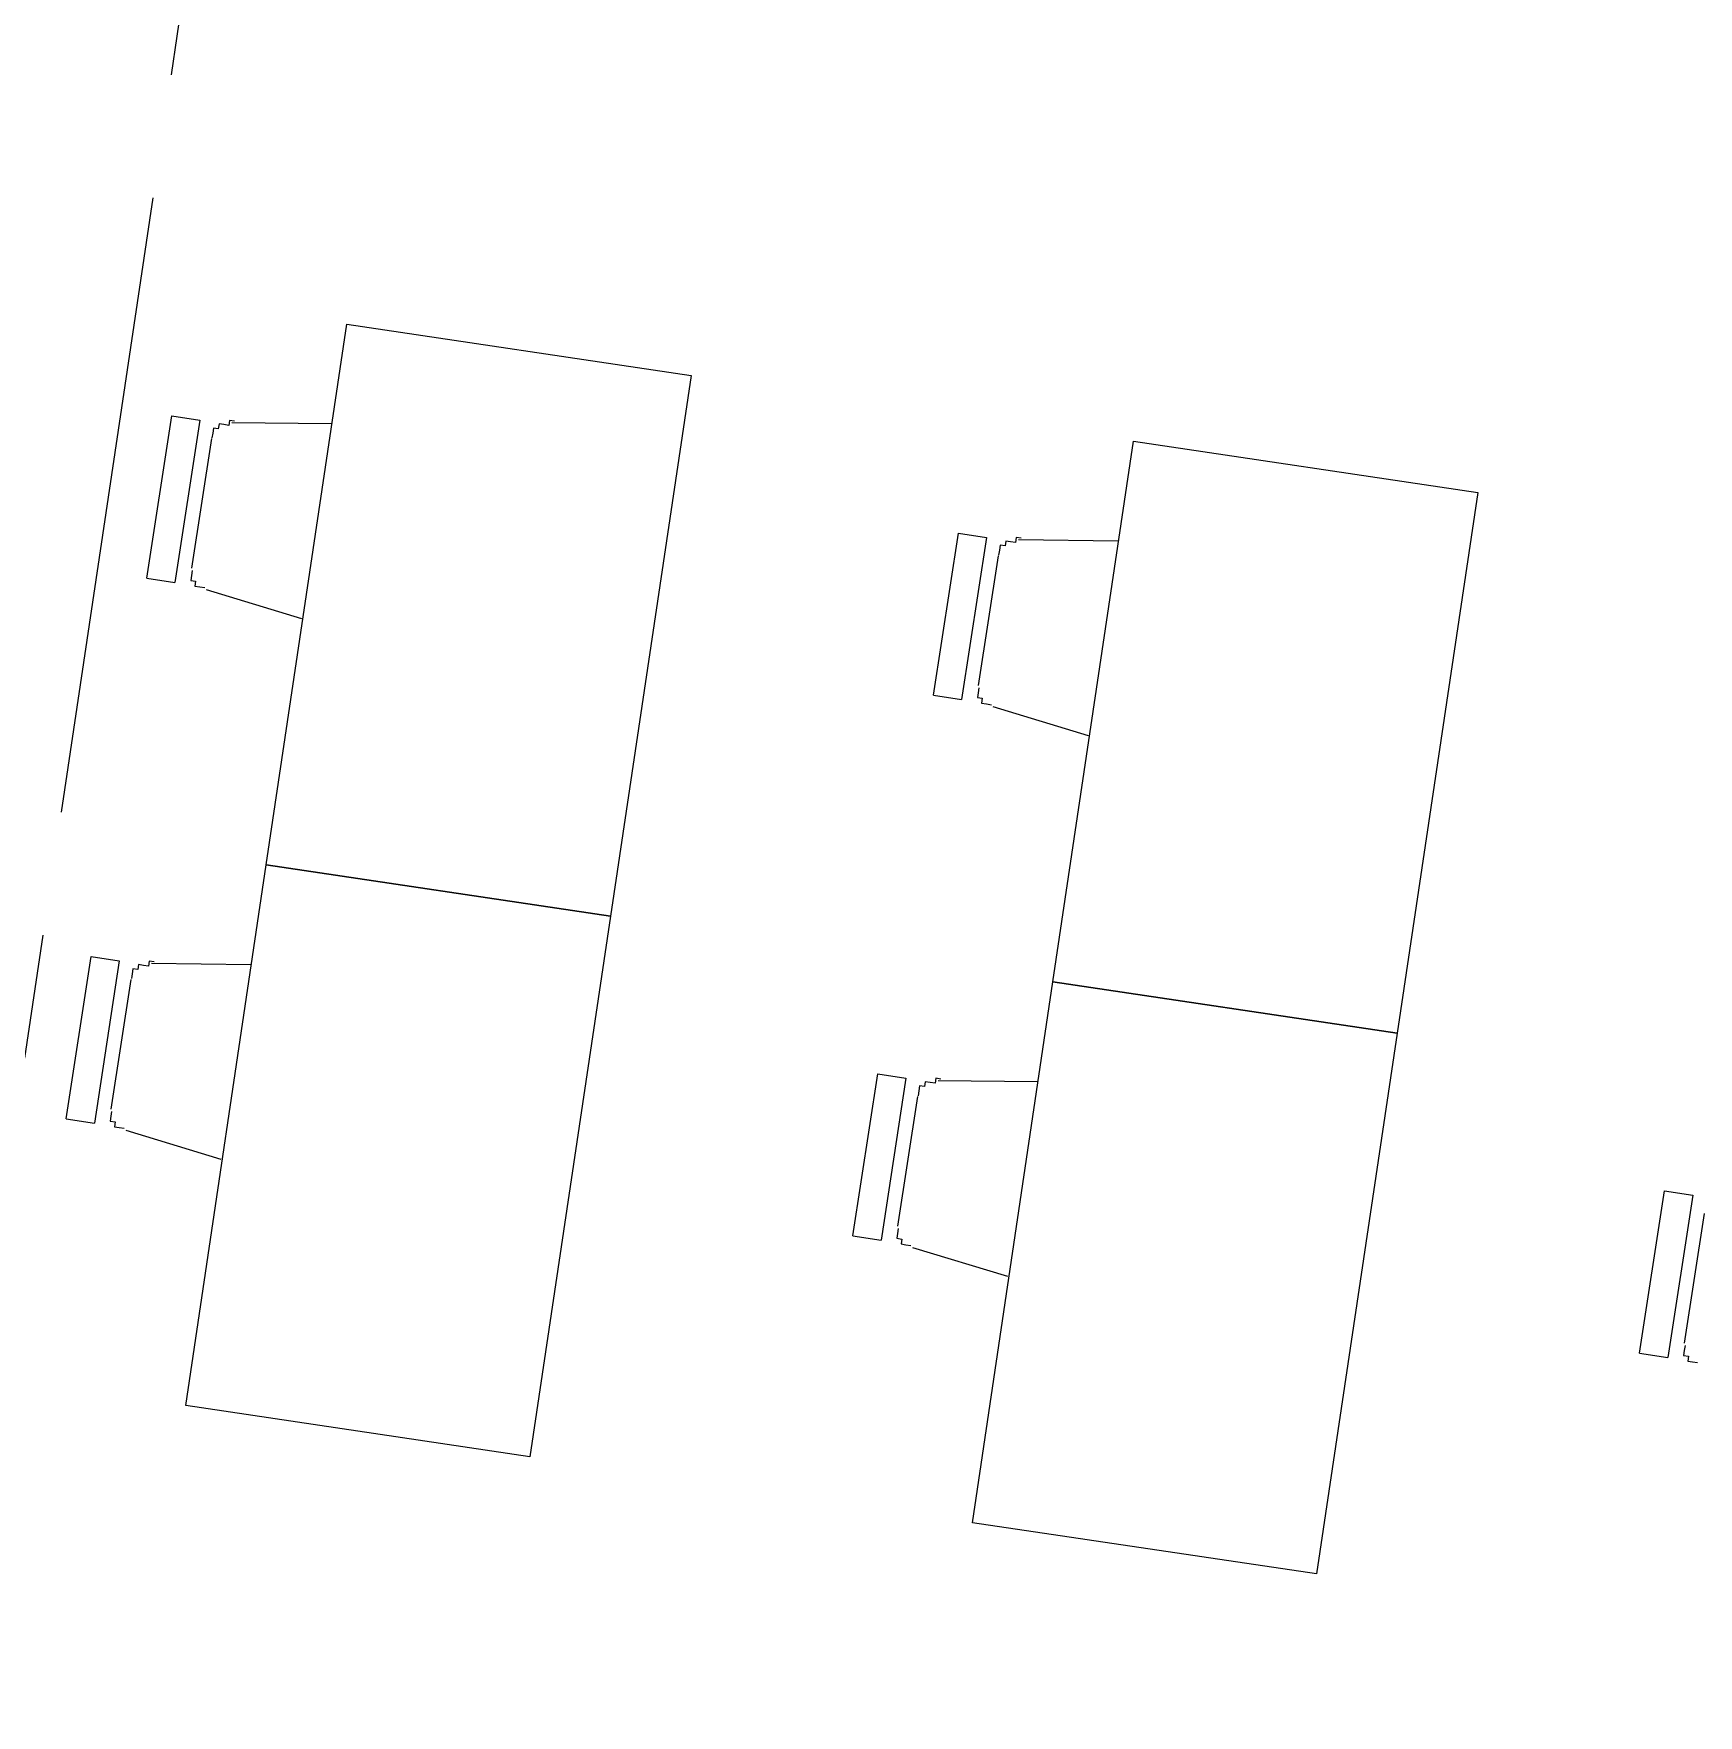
# Model space of a CAD drawing. Header units: millimetres. Extents: x 338 to 506, y 179 to 335.
# Drawn here: x 417.962 to 421.31, y 293.743 to 297.126 of the extents above; entities that cross this region are included whole.
import ezdxf

# ---------------------------------------------------------------- set-up
doc = ezdxf.new("R2010")
doc.units = ezdxf.units.MM
doc.linetypes.add('CENTER', pattern=[2, 1.25, -0.25, 0.25, -0.25])
doc.linetypes.add('DASHED2', pattern=[0.375, 0.25, -0.125])
doc.layers.add('EJES_DE_COLUMNA', color=255, linetype='DASHED2')
doc.layers.add('MUROS', color=32, linetype='Continuous')

# ---------------------------------------------------------------- blocks, each defined once
blk = doc.blocks.new('MESAS_TALLER_DE_MAQUETAS')
at = {"extrusion": (2.33163e-06, 0.000958086, 1)}
for p, q in [((3008.8617, 1965.0781, -0.0003), (3008.8614, 1965.0209, -0.0003)), ((3008.8617, 1965.0781, -0.0003), (3009.1919, 1965.0765, -0.0003)), ((3009.1919, 1965.0765, -0.0003), (3009.1916, 1965.0193, -0.0003)), ((3009.9617, 1965.0781, -0.0003), (3009.9614, 1965.0209, -0.0003)), ((3009.9617, 1965.0781, -0.0003), (3010.2919, 1965.0765, -0.0003)), ((3010.2919, 1965.0765, -0.0003), (3010.2916, 1965.0193, -0.0003)), ((3009.1916, 1965.0193, -0.0003), (3008.8614, 1965.0209, -0.0003)), ((3010.2916, 1965.0193, -0.0003), (3009.9614, 1965.0209, -0.0003)), ((3009.1584, 1964.9909, -0.0002), (3008.8944, 1964.9922, -0.0002)), ((3010.2584, 1964.9909, -0.0002), (3009.9944, 1964.9922, -0.0002)), ((3008.8566, 1964.9563, -0.0002), (3008.8274, 1964.7583, 0)), ((3009.2232, 1964.7563, 0), (3009.1959, 1964.9547, -0.0002)), ((3009.9566, 1964.9563, -0.0002), (3009.9274, 1964.7583, 0)), ((3010.3232, 1964.7563, 0), (3010.2959, 1964.9547, -0.0002)), ((3008.8617, 1963.4781, -0.0003), (3008.8614, 1963.4209, -0.0003)), ((3008.8617, 1963.4781, -0.0003), (3009.1919, 1963.4765, -0.0003)), ((3009.1919, 1963.4765, -0.0003), (3009.1916, 1963.4193, -0.0003)), ((3009.9617, 1963.4781, -0.0003), (3009.9614, 1963.4209, -0.0003)), ((3009.9617, 1963.4781, -0.0003), (3010.2919, 1963.4765, -0.0003)), ((3010.2919, 1963.4765, -0.0003), (3010.2916, 1963.4193, -0.0003)), ((3009.1916, 1963.4193, -0.0003), (3008.8614, 1963.4209, -0.0003)), ((3010.2916, 1963.4193, -0.0003), (3009.9614, 1963.4209, -0.0003)), ((3009.1584, 1963.3909, -0.0002), (3008.8944, 1963.3922, -0.0002)), ((3010.2584, 1963.3909, -0.0002), (3009.9944, 1963.3922, -0.0002)), ((3008.8566, 1963.3563, -0.0002), (3008.8274, 1963.1583, 0)), ((3009.2232, 1963.1563, 0), (3009.1959, 1963.3547, -0.0002)), ((3009.9566, 1963.3563, -0.0002), (3009.9274, 1963.1583, 0)), ((3010.3232, 1963.1563, 0), (3010.2959, 1963.3547, -0.0002)), ((3008.8617, 1961.8781, -0.0003), (3008.8614, 1961.8209, -0.0003)), ((3008.8617, 1961.8781, -0.0003), (3009.1919, 1961.8765, -0.0003)), ((3009.1919, 1961.8765, -0.0003), (3009.1916, 1961.8193, -0.0003)), ((3009.1916, 1961.8193, -0.0003), (3008.8614, 1961.8209, -0.0003)), ((3009.1584, 1961.7909, -0.0002), (3008.8944, 1961.7922, -0.0002))]:
    blk.add_line(p, q, dxfattribs=at)
for points in [[(3009.4264, 1964.0553), (3008.3264, 1964.0553), (3008.3264, 1964.7553), (3009.4264, 1964.7553)], [(3010.5264, 1964.0553), (3009.4264, 1964.0553), (3009.4264, 1964.7553), (3010.5264, 1964.7553)], [(3009.4264, 1962.4553), (3008.3264, 1962.4553), (3008.3264, 1963.1553), (3009.4264, 1963.1553)], [(3010.5264, 1962.4553), (3009.4264, 1962.4553), (3009.4264, 1963.1553), (3010.5264, 1963.1553)]]:
    blk.add_lwpolyline(points, close=True)
for points in [[(3008.89, 1964.99, -0.0002), (3008.89, 1964.99, -0.0002), (3008.89, 1964.99, -0.0002), (3008.89, 1964.99, -0.0002), (3008.89, 1964.99, -0.0002), (3008.89, 1964.99, -0.0002), (3008.89, 1964.99, -0.0002), (3008.89, 1964.99, -0.0002), (3008.89, 1964.99, -0.0002), (3008.89, 1964.99, -0.0002), (3008.89, 1964.99, -0.0002), (3008.89, 1964.99, -0.0002), (3008.89, 1964.99, -0.0002), (3008.89, 1964.99, -0.0002), (3008.89, 1964.99, -0.0002), (3008.89, 1964.99, -0.0002), (3008.89, 1964.99, -0.0002), (3008.89, 1964.99, -0.0002), (3008.89, 1964.99, -0.0002), (3008.89, 1964.99, -0.0002), (3008.89, 1964.99, -0.0002), (3008.89, 1964.99, -0.0002), (3008.89, 1964.99, -0.0002), (3008.88, 1964.99, -0.0002), (3008.88, 1964.99, -0.0002), (3008.88, 1964.99, -0.0002), (3008.88, 1964.99, -0.0002), (3008.88, 1964.99, -0.0002), (3008.88, 1964.99, -0.0002), (3008.88, 1964.99, -0.0002), (3008.88, 1964.99, -0.0002), (3008.88, 1964.99, -0.0002), (3008.88, 1964.99, -0.0002), (3008.88, 1964.99, -0.0002), (3008.88, 1964.99, -0.0002), (3008.88, 1964.99, -0.0002), (3008.88, 1964.99, -0.0002), (3008.88, 1964.99, -0.0002), (3008.88, 1964.99, -0.0002), (3008.88, 1964.99, -0.0002), (3008.88, 1964.99, -0.0002), (3008.88, 1964.99, -0.0002), (3008.88, 1964.99, -0.0002), (3008.88, 1964.99, -0.0002), (3008.88, 1964.99, -0.0002), (3008.88, 1964.99, -0.0002), (3008.88, 1964.99, -0.0002), (3008.88, 1964.99, -0.0002), (3008.88, 1964.99, -0.0002), (3008.87, 1964.99, -0.0002), (3008.87, 1964.99, -0.0002), (3008.87, 1964.99, -0.0002), (3008.87, 1964.99, -0.0002), (3008.87, 1964.99, -0.0002), (3008.87, 1964.98, -0.0002), (3008.87, 1964.98, -0.0002), (3008.87, 1964.98, -0.0002), (3008.87, 1964.98, -0.0002), (3008.87, 1964.98, -0.0002), (3008.87, 1964.98, -0.0002), (3008.87, 1964.98, -0.0002), (3008.87, 1964.98, -0.0002), (3008.87, 1964.98, -0.0002), (3008.87, 1964.98, -0.0002), (3008.87, 1964.98, -0.0002), (3008.87, 1964.98, -0.0002), (3008.87, 1964.98, -0.0002), (3008.87, 1964.98, -0.0002), (3008.87, 1964.98, -0.0002), (3008.87, 1964.98, -0.0002), (3008.87, 1964.98, -0.0002), (3008.87, 1964.98, -0.0002), (3008.87, 1964.98, -0.0002), (3008.87, 1964.98, -0.0002), (3008.87, 1964.98, -0.0002), (3008.87, 1964.98, -0.0002), (3008.87, 1964.98, -0.0002), (3008.87, 1964.98, -0.0002), (3008.87, 1964.98, -0.0002), (3008.87, 1964.98, -0.0002), (3008.86, 1964.98, -0.0002), (3008.86, 1964.98, -0.0002), (3008.86, 1964.98, -0.0002), (3008.86, 1964.98, -0.0002), (3008.86, 1964.98, -0.0002), (3008.86, 1964.97, -0.0002), (3008.86, 1964.97, -0.0002), (3008.86, 1964.97, -0.0002), (3008.86, 1964.97, -0.0002), (3008.86, 1964.97, -0.0002), (3008.86, 1964.97, -0.0002), (3008.86, 1964.97, -0.0002), (3008.86, 1964.97, -0.0002), (3008.86, 1964.97, -0.0002), (3008.86, 1964.97, -0.0002), (3008.86, 1964.97, -0.0002), (3008.86, 1964.97, -0.0002), (3008.86, 1964.97, -0.0002), (3008.86, 1964.97, -0.0002), (3008.86, 1964.97, -0.0002), (3008.86, 1964.97, -0.0002), (3008.86, 1964.97, -0.0002), (3008.86, 1964.97, -0.0002), (3008.86, 1964.97, -0.0002), (3008.86, 1964.97, -0.0002), (3008.86, 1964.97, -0.0002), (3008.86, 1964.97, -0.0002), (3008.86, 1964.97, -0.0002), (3008.86, 1964.97, -0.0002), (3008.86, 1964.96, -0.0002), (3008.86, 1964.96, -0.0002), (3008.86, 1964.96, -0.0002), (3008.86, 1964.96, -0.0002), (3008.86, 1964.96, -0.0002), (3008.86, 1964.96, -0.0002), (3008.86, 1964.96, -0.0002), (3008.86, 1964.96, -0.0002), (3008.86, 1964.96, -0.0002), (3008.86, 1964.96, -0.0002), (3008.86, 1964.96, -0.0002), (3008.86, 1964.96, -0.0002), (3008.86, 1964.96, -0.0002), (3008.86, 1964.96, -0.0002), (3008.86, 1964.96, -0.0002), (3008.86, 1964.96, -0.0002), (3008.86, 1964.96, -0.0002), (3008.86, 1964.96, -0.0002), (3008.86, 1964.96, -0.0002), (3008.86, 1964.96, -0.0002)], [(3009.2, 1964.95, -0.0002), (3009.2, 1964.96, -0.0002), (3009.2, 1964.96, -0.0002), (3009.2, 1964.96, -0.0002), (3009.2, 1964.96, -0.0002), (3009.2, 1964.96, -0.0002), (3009.2, 1964.96, -0.0002), (3009.2, 1964.96, -0.0002), (3009.2, 1964.96, -0.0002), (3009.2, 1964.96, -0.0002), (3009.2, 1964.96, -0.0002), (3009.19, 1964.96, -0.0002), (3009.19, 1964.96, -0.0002), (3009.19, 1964.96, -0.0002), (3009.19, 1964.96, -0.0002), (3009.19, 1964.96, -0.0002), (3009.19, 1964.96, -0.0002), (3009.19, 1964.96, -0.0002), (3009.19, 1964.96, -0.0002), (3009.19, 1964.96, -0.0002), (3009.19, 1964.96, -0.0002), (3009.19, 1964.96, -0.0002), (3009.19, 1964.96, -0.0002), (3009.19, 1964.97, -0.0002), (3009.19, 1964.97, -0.0002), (3009.19, 1964.97, -0.0002), (3009.19, 1964.97, -0.0002), (3009.19, 1964.97, -0.0002), (3009.19, 1964.97, -0.0002), (3009.19, 1964.97, -0.0002), (3009.19, 1964.97, -0.0002), (3009.19, 1964.97, -0.0002), (3009.19, 1964.97, -0.0002), (3009.19, 1964.97, -0.0002), (3009.19, 1964.97, -0.0002), (3009.19, 1964.97, -0.0002), (3009.19, 1964.97, -0.0002), (3009.19, 1964.97, -0.0002), (3009.19, 1964.97, -0.0002), (3009.19, 1964.97, -0.0002), (3009.19, 1964.97, -0.0002), (3009.19, 1964.97, -0.0002), (3009.19, 1964.97, -0.0002), (3009.19, 1964.97, -0.0002), (3009.19, 1964.97, -0.0002), (3009.19, 1964.97, -0.0002), (3009.19, 1964.97, -0.0002), (3009.19, 1964.97, -0.0002), (3009.19, 1964.98, -0.0002), (3009.19, 1964.98, -0.0002), (3009.19, 1964.98, -0.0002), (3009.19, 1964.98, -0.0002), (3009.19, 1964.98, -0.0002), (3009.19, 1964.98, -0.0002), (3009.19, 1964.98, -0.0002), (3009.19, 1964.98, -0.0002), (3009.19, 1964.98, -0.0002), (3009.19, 1964.98, -0.0002), (3009.18, 1964.98, -0.0002), (3009.18, 1964.98, -0.0002), (3009.18, 1964.98, -0.0002), (3009.18, 1964.98, -0.0002), (3009.18, 1964.98, -0.0002), (3009.18, 1964.98, -0.0002), (3009.18, 1964.98, -0.0002), (3009.18, 1964.98, -0.0002), (3009.18, 1964.98, -0.0002), (3009.18, 1964.98, -0.0002), (3009.18, 1964.98, -0.0002), (3009.18, 1964.98, -0.0002), (3009.18, 1964.98, -0.0002), (3009.18, 1964.98, -0.0002), (3009.18, 1964.98, -0.0002), (3009.18, 1964.98, -0.0002), (3009.18, 1964.98, -0.0002), (3009.18, 1964.98, -0.0002), (3009.18, 1964.98, -0.0002), (3009.18, 1964.98, -0.0002), (3009.18, 1964.98, -0.0002), (3009.18, 1964.98, -0.0002), (3009.18, 1964.98, -0.0002), (3009.18, 1964.99, -0.0002), (3009.18, 1964.99, -0.0002), (3009.18, 1964.99, -0.0002), (3009.18, 1964.99, -0.0002), (3009.18, 1964.99, -0.0002), (3009.18, 1964.99, -0.0002), (3009.18, 1964.99, -0.0002), (3009.17, 1964.99, -0.0002), (3009.17, 1964.99, -0.0002), (3009.17, 1964.99, -0.0002), (3009.17, 1964.99, -0.0002), (3009.17, 1964.99, -0.0002), (3009.17, 1964.99, -0.0002), (3009.17, 1964.99, -0.0002), (3009.17, 1964.99, -0.0002), (3009.17, 1964.99, -0.0002), (3009.17, 1964.99, -0.0002), (3009.17, 1964.99, -0.0002), (3009.17, 1964.99, -0.0002), (3009.17, 1964.99, -0.0002), (3009.17, 1964.99, -0.0002), (3009.17, 1964.99, -0.0002), (3009.17, 1964.99, -0.0002), (3009.17, 1964.99, -0.0002), (3009.17, 1964.99, -0.0002), (3009.17, 1964.99, -0.0002), (3009.17, 1964.99, -0.0002), (3009.17, 1964.99, -0.0002), (3009.17, 1964.99, -0.0002), (3009.17, 1964.99, -0.0002), (3009.17, 1964.99, -0.0002), (3009.17, 1964.99, -0.0002), (3009.16, 1964.99, -0.0002), (3009.16, 1964.99, -0.0002), (3009.16, 1964.99, -0.0002), (3009.16, 1964.99, -0.0002), (3009.16, 1964.99, -0.0002), (3009.16, 1964.99, -0.0002), (3009.16, 1964.99, -0.0002), (3009.16, 1964.99, -0.0002), (3009.16, 1964.99, -0.0002), (3009.16, 1964.99, -0.0002), (3009.16, 1964.99, -0.0002), (3009.16, 1964.99, -0.0002), (3009.16, 1964.99, -0.0002), (3009.16, 1964.99, -0.0002), (3009.16, 1964.99, -0.0002), (3009.16, 1964.99, -0.0002)], [(3009.99, 1964.99, -0.0002), (3009.99, 1964.99, -0.0002), (3009.99, 1964.99, -0.0002), (3009.99, 1964.99, -0.0002), (3009.99, 1964.99, -0.0002), (3009.99, 1964.99, -0.0002), (3009.99, 1964.99, -0.0002), (3009.99, 1964.99, -0.0002), (3009.99, 1964.99, -0.0002), (3009.99, 1964.99, -0.0002), (3009.99, 1964.99, -0.0002), (3009.99, 1964.99, -0.0002), (3009.99, 1964.99, -0.0002), (3009.99, 1964.99, -0.0002), (3009.99, 1964.99, -0.0002), (3009.99, 1964.99, -0.0002), (3009.99, 1964.99, -0.0002), (3009.99, 1964.99, -0.0002), (3009.99, 1964.99, -0.0002), (3009.99, 1964.99, -0.0002), (3009.99, 1964.99, -0.0002), (3009.99, 1964.99, -0.0002), (3009.99, 1964.99, -0.0002), (3009.98, 1964.99, -0.0002), (3009.98, 1964.99, -0.0002), (3009.98, 1964.99, -0.0002), (3009.98, 1964.99, -0.0002), (3009.98, 1964.99, -0.0002), (3009.98, 1964.99, -0.0002), (3009.98, 1964.99, -0.0002), (3009.98, 1964.99, -0.0002), (3009.98, 1964.99, -0.0002), (3009.98, 1964.99, -0.0002), (3009.98, 1964.99, -0.0002), (3009.98, 1964.99, -0.0002), (3009.98, 1964.99, -0.0002), (3009.98, 1964.99, -0.0002), (3009.98, 1964.99, -0.0002), (3009.98, 1964.99, -0.0002), (3009.98, 1964.99, -0.0002), (3009.98, 1964.99, -0.0002), (3009.98, 1964.99, -0.0002), (3009.98, 1964.99, -0.0002), (3009.98, 1964.99, -0.0002), (3009.98, 1964.99, -0.0002), (3009.98, 1964.99, -0.0002), (3009.98, 1964.99, -0.0002), (3009.98, 1964.99, -0.0002), (3009.98, 1964.99, -0.0002), (3009.97, 1964.99, -0.0002), (3009.97, 1964.99, -0.0002), (3009.97, 1964.99, -0.0002), (3009.97, 1964.99, -0.0002), (3009.97, 1964.99, -0.0002), (3009.97, 1964.98, -0.0002), (3009.97, 1964.98, -0.0002), (3009.97, 1964.98, -0.0002), (3009.97, 1964.98, -0.0002), (3009.97, 1964.98, -0.0002), (3009.97, 1964.98, -0.0002), (3009.97, 1964.98, -0.0002), (3009.97, 1964.98, -0.0002), (3009.97, 1964.98, -0.0002), (3009.97, 1964.98, -0.0002), (3009.97, 1964.98, -0.0002), (3009.97, 1964.98, -0.0002), (3009.97, 1964.98, -0.0002), (3009.97, 1964.98, -0.0002), (3009.97, 1964.98, -0.0002), (3009.97, 1964.98, -0.0002), (3009.97, 1964.98, -0.0002), (3009.97, 1964.98, -0.0002), (3009.97, 1964.98, -0.0002), (3009.97, 1964.98, -0.0002), (3009.97, 1964.98, -0.0002), (3009.97, 1964.98, -0.0002), (3009.97, 1964.98, -0.0002), (3009.97, 1964.98, -0.0002), (3009.97, 1964.98, -0.0002), (3009.97, 1964.98, -0.0002), (3009.96, 1964.98, -0.0002), (3009.96, 1964.98, -0.0002), (3009.96, 1964.98, -0.0002), (3009.96, 1964.98, -0.0002), (3009.96, 1964.98, -0.0002), (3009.96, 1964.97, -0.0002), (3009.96, 1964.97, -0.0002), (3009.96, 1964.97, -0.0002), (3009.96, 1964.97, -0.0002), (3009.96, 1964.97, -0.0002), (3009.96, 1964.97, -0.0002), (3009.96, 1964.97, -0.0002), (3009.96, 1964.97, -0.0002), (3009.96, 1964.97, -0.0002), (3009.96, 1964.97, -0.0002), (3009.96, 1964.97, -0.0002), (3009.96, 1964.97, -0.0002), (3009.96, 1964.97, -0.0002), (3009.96, 1964.97, -0.0002), (3009.96, 1964.97, -0.0002), (3009.96, 1964.97, -0.0002), (3009.96, 1964.97, -0.0002), (3009.96, 1964.97, -0.0002), (3009.96, 1964.97, -0.0002), (3009.96, 1964.97, -0.0002), (3009.96, 1964.97, -0.0002), (3009.96, 1964.97, -0.0002), (3009.96, 1964.97, -0.0002), (3009.96, 1964.97, -0.0002), (3009.96, 1964.96, -0.0002), (3009.96, 1964.96, -0.0002), (3009.96, 1964.96, -0.0002), (3009.96, 1964.96, -0.0002), (3009.96, 1964.96, -0.0002), (3009.96, 1964.96, -0.0002), (3009.96, 1964.96, -0.0002), (3009.96, 1964.96, -0.0002), (3009.96, 1964.96, -0.0002), (3009.96, 1964.96, -0.0002), (3009.96, 1964.96, -0.0002), (3009.96, 1964.96, -0.0002), (3009.96, 1964.96, -0.0002), (3009.96, 1964.96, -0.0002), (3009.96, 1964.96, -0.0002), (3009.96, 1964.96, -0.0002), (3009.96, 1964.96, -0.0002), (3009.96, 1964.96, -0.0002), (3009.96, 1964.96, -0.0002), (3009.96, 1964.96, -0.0002)], [(3010.3, 1964.95, -0.0002), (3010.3, 1964.96, -0.0002), (3010.3, 1964.96, -0.0002), (3010.3, 1964.96, -0.0002), (3010.3, 1964.96, -0.0002), (3010.3, 1964.96, -0.0002), (3010.3, 1964.96, -0.0002), (3010.3, 1964.96, -0.0002), (3010.3, 1964.96, -0.0002), (3010.3, 1964.96, -0.0002), (3010.3, 1964.96, -0.0002), (3010.29, 1964.96, -0.0002), (3010.29, 1964.96, -0.0002), (3010.29, 1964.96, -0.0002), (3010.29, 1964.96, -0.0002), (3010.29, 1964.96, -0.0002), (3010.29, 1964.96, -0.0002), (3010.29, 1964.96, -0.0002), (3010.29, 1964.96, -0.0002), (3010.29, 1964.96, -0.0002), (3010.29, 1964.96, -0.0002), (3010.29, 1964.96, -0.0002), (3010.29, 1964.96, -0.0002), (3010.29, 1964.97, -0.0002), (3010.29, 1964.97, -0.0002), (3010.29, 1964.97, -0.0002), (3010.29, 1964.97, -0.0002), (3010.29, 1964.97, -0.0002), (3010.29, 1964.97, -0.0002), (3010.29, 1964.97, -0.0002), (3010.29, 1964.97, -0.0002), (3010.29, 1964.97, -0.0002), (3010.29, 1964.97, -0.0002), (3010.29, 1964.97, -0.0002), (3010.29, 1964.97, -0.0002), (3010.29, 1964.97, -0.0002), (3010.29, 1964.97, -0.0002), (3010.29, 1964.97, -0.0002), (3010.29, 1964.97, -0.0002), (3010.29, 1964.97, -0.0002), (3010.29, 1964.97, -0.0002), (3010.29, 1964.97, -0.0002), (3010.29, 1964.97, -0.0002), (3010.29, 1964.97, -0.0002), (3010.29, 1964.97, -0.0002), (3010.29, 1964.97, -0.0002), (3010.29, 1964.97, -0.0002), (3010.29, 1964.97, -0.0002), (3010.29, 1964.98, -0.0002), (3010.29, 1964.98, -0.0002), (3010.29, 1964.98, -0.0002), (3010.29, 1964.98, -0.0002), (3010.29, 1964.98, -0.0002), (3010.29, 1964.98, -0.0002), (3010.29, 1964.98, -0.0002), (3010.29, 1964.98, -0.0002), (3010.29, 1964.98, -0.0002), (3010.29, 1964.98, -0.0002), (3010.28, 1964.98, -0.0002), (3010.28, 1964.98, -0.0002), (3010.28, 1964.98, -0.0002), (3010.28, 1964.98, -0.0002), (3010.28, 1964.98, -0.0002), (3010.28, 1964.98, -0.0002), (3010.28, 1964.98, -0.0002), (3010.28, 1964.98, -0.0002), (3010.28, 1964.98, -0.0002), (3010.28, 1964.98, -0.0002), (3010.28, 1964.98, -0.0002), (3010.28, 1964.98, -0.0002), (3010.28, 1964.98, -0.0002), (3010.28, 1964.98, -0.0002), (3010.28, 1964.98, -0.0002), (3010.28, 1964.98, -0.0002), (3010.28, 1964.98, -0.0002), (3010.28, 1964.98, -0.0002), (3010.28, 1964.98, -0.0002), (3010.28, 1964.98, -0.0002), (3010.28, 1964.98, -0.0002), (3010.28, 1964.98, -0.0002), (3010.28, 1964.98, -0.0002), (3010.28, 1964.99, -0.0002), (3010.28, 1964.99, -0.0002), (3010.28, 1964.99, -0.0002), (3010.28, 1964.99, -0.0002), (3010.28, 1964.99, -0.0002), (3010.28, 1964.99, -0.0002), (3010.28, 1964.99, -0.0002), (3010.27, 1964.99, -0.0002), (3010.27, 1964.99, -0.0002), (3010.27, 1964.99, -0.0002), (3010.27, 1964.99, -0.0002), (3010.27, 1964.99, -0.0002), (3010.27, 1964.99, -0.0002), (3010.27, 1964.99, -0.0002), (3010.27, 1964.99, -0.0002), (3010.27, 1964.99, -0.0002), (3010.27, 1964.99, -0.0002), (3010.27, 1964.99, -0.0002), (3010.27, 1964.99, -0.0002), (3010.27, 1964.99, -0.0002), (3010.27, 1964.99, -0.0002), (3010.27, 1964.99, -0.0002), (3010.27, 1964.99, -0.0002), (3010.27, 1964.99, -0.0002), (3010.27, 1964.99, -0.0002), (3010.27, 1964.99, -0.0002), (3010.27, 1964.99, -0.0002), (3010.27, 1964.99, -0.0002), (3010.27, 1964.99, -0.0002), (3010.27, 1964.99, -0.0002), (3010.27, 1964.99, -0.0002), (3010.27, 1964.99, -0.0002), (3010.26, 1964.99, -0.0002), (3010.26, 1964.99, -0.0002), (3010.26, 1964.99, -0.0002), (3010.26, 1964.99, -0.0002), (3010.26, 1964.99, -0.0002), (3010.26, 1964.99, -0.0002), (3010.26, 1964.99, -0.0002), (3010.26, 1964.99, -0.0002), (3010.26, 1964.99, -0.0002), (3010.26, 1964.99, -0.0002), (3010.26, 1964.99, -0.0002), (3010.26, 1964.99, -0.0002), (3010.26, 1964.99, -0.0002), (3010.26, 1964.99, -0.0002), (3010.26, 1964.99, -0.0002), (3010.26, 1964.99, -0.0002)], [(3008.89, 1963.39, -0.0002), (3008.89, 1963.39, -0.0002), (3008.89, 1963.39, -0.0002), (3008.89, 1963.39, -0.0002), (3008.89, 1963.39, -0.0002), (3008.89, 1963.39, -0.0002), (3008.89, 1963.39, -0.0002), (3008.89, 1963.39, -0.0002), (3008.89, 1963.39, -0.0002), (3008.89, 1963.39, -0.0002), (3008.89, 1963.39, -0.0002), (3008.89, 1963.39, -0.0002), (3008.89, 1963.39, -0.0002), (3008.89, 1963.39, -0.0002), (3008.89, 1963.39, -0.0002), (3008.89, 1963.39, -0.0002), (3008.89, 1963.39, -0.0002), (3008.89, 1963.39, -0.0002), (3008.89, 1963.39, -0.0002), (3008.89, 1963.39, -0.0002), (3008.89, 1963.39, -0.0002), (3008.89, 1963.39, -0.0002), (3008.89, 1963.39, -0.0002), (3008.88, 1963.39, -0.0002), (3008.88, 1963.39, -0.0002), (3008.88, 1963.39, -0.0002), (3008.88, 1963.39, -0.0002), (3008.88, 1963.39, -0.0002), (3008.88, 1963.39, -0.0002), (3008.88, 1963.39, -0.0002), (3008.88, 1963.39, -0.0002), (3008.88, 1963.39, -0.0002), (3008.88, 1963.39, -0.0002), (3008.88, 1963.39, -0.0002), (3008.88, 1963.39, -0.0002), (3008.88, 1963.39, -0.0002), (3008.88, 1963.39, -0.0002), (3008.88, 1963.39, -0.0002), (3008.88, 1963.39, -0.0002), (3008.88, 1963.39, -0.0002), (3008.88, 1963.39, -0.0002), (3008.88, 1963.39, -0.0002), (3008.88, 1963.39, -0.0002), (3008.88, 1963.39, -0.0002), (3008.88, 1963.39, -0.0002), (3008.88, 1963.39, -0.0002), (3008.88, 1963.39, -0.0002), (3008.88, 1963.39, -0.0002), (3008.88, 1963.39, -0.0002), (3008.87, 1963.39, -0.0002), (3008.87, 1963.39, -0.0002), (3008.87, 1963.39, -0.0002), (3008.87, 1963.39, -0.0002), (3008.87, 1963.39, -0.0002), (3008.87, 1963.38, -0.0002), (3008.87, 1963.38, -0.0002), (3008.87, 1963.38, -0.0002), (3008.87, 1963.38, -0.0002), (3008.87, 1963.38, -0.0002), (3008.87, 1963.38, -0.0002), (3008.87, 1963.38, -0.0002), (3008.87, 1963.38, -0.0002), (3008.87, 1963.38, -0.0002), (3008.87, 1963.38, -0.0002), (3008.87, 1963.38, -0.0002), (3008.87, 1963.38, -0.0002), (3008.87, 1963.38, -0.0002), (3008.87, 1963.38, -0.0002), (3008.87, 1963.38, -0.0002), (3008.87, 1963.38, -0.0002), (3008.87, 1963.38, -0.0002), (3008.87, 1963.38, -0.0002), (3008.87, 1963.38, -0.0002), (3008.87, 1963.38, -0.0002), (3008.87, 1963.38, -0.0002), (3008.87, 1963.38, -0.0002), (3008.87, 1963.38, -0.0002), (3008.87, 1963.38, -0.0002), (3008.87, 1963.38, -0.0002), (3008.87, 1963.38, -0.0002), (3008.86, 1963.38, -0.0002), (3008.86, 1963.38, -0.0002), (3008.86, 1963.38, -0.0002), (3008.86, 1963.38, -0.0002), (3008.86, 1963.38, -0.0002), (3008.86, 1963.37, -0.0002), (3008.86, 1963.37, -0.0002), (3008.86, 1963.37, -0.0002), (3008.86, 1963.37, -0.0002), (3008.86, 1963.37, -0.0002), (3008.86, 1963.37, -0.0002), (3008.86, 1963.37, -0.0002), (3008.86, 1963.37, -0.0002), (3008.86, 1963.37, -0.0002), (3008.86, 1963.37, -0.0002), (3008.86, 1963.37, -0.0002), (3008.86, 1963.37, -0.0002), (3008.86, 1963.37, -0.0002), (3008.86, 1963.37, -0.0002), (3008.86, 1963.37, -0.0002), (3008.86, 1963.37, -0.0002), (3008.86, 1963.37, -0.0002), (3008.86, 1963.37, -0.0002), (3008.86, 1963.37, -0.0002), (3008.86, 1963.37, -0.0002), (3008.86, 1963.37, -0.0002), (3008.86, 1963.37, -0.0002), (3008.86, 1963.37, -0.0002), (3008.86, 1963.37, -0.0002), (3008.86, 1963.36, -0.0002), (3008.86, 1963.36, -0.0002), (3008.86, 1963.36, -0.0002), (3008.86, 1963.36, -0.0002), (3008.86, 1963.36, -0.0002), (3008.86, 1963.36, -0.0002), (3008.86, 1963.36, -0.0002), (3008.86, 1963.36, -0.0002), (3008.86, 1963.36, -0.0002), (3008.86, 1963.36, -0.0002), (3008.86, 1963.36, -0.0002), (3008.86, 1963.36, -0.0002), (3008.86, 1963.36, -0.0002), (3008.86, 1963.36, -0.0002), (3008.86, 1963.36, -0.0002), (3008.86, 1963.36, -0.0002), (3008.86, 1963.36, -0.0002), (3008.86, 1963.36, -0.0002), (3008.86, 1963.36, -0.0002), (3008.86, 1963.36, -0.0002)], [(3009.2, 1963.35, -0.0002), (3009.2, 1963.36, -0.0002), (3009.2, 1963.36, -0.0002), (3009.2, 1963.36, -0.0002), (3009.2, 1963.36, -0.0002), (3009.2, 1963.36, -0.0002), (3009.2, 1963.36, -0.0002), (3009.2, 1963.36, -0.0002), (3009.2, 1963.36, -0.0002), (3009.2, 1963.36, -0.0002), (3009.2, 1963.36, -0.0002), (3009.19, 1963.36, -0.0002), (3009.19, 1963.36, -0.0002), (3009.19, 1963.36, -0.0002), (3009.19, 1963.36, -0.0002), (3009.19, 1963.36, -0.0002), (3009.19, 1963.36, -0.0002), (3009.19, 1963.36, -0.0002), (3009.19, 1963.36, -0.0002), (3009.19, 1963.36, -0.0002), (3009.19, 1963.36, -0.0002), (3009.19, 1963.36, -0.0002), (3009.19, 1963.36, -0.0002), (3009.19, 1963.37, -0.0002), (3009.19, 1963.37, -0.0002), (3009.19, 1963.37, -0.0002), (3009.19, 1963.37, -0.0002), (3009.19, 1963.37, -0.0002), (3009.19, 1963.37, -0.0002), (3009.19, 1963.37, -0.0002), (3009.19, 1963.37, -0.0002), (3009.19, 1963.37, -0.0002), (3009.19, 1963.37, -0.0002), (3009.19, 1963.37, -0.0002), (3009.19, 1963.37, -0.0002), (3009.19, 1963.37, -0.0002), (3009.19, 1963.37, -0.0002), (3009.19, 1963.37, -0.0002), (3009.19, 1963.37, -0.0002), (3009.19, 1963.37, -0.0002), (3009.19, 1963.37, -0.0002), (3009.19, 1963.37, -0.0002), (3009.19, 1963.37, -0.0002), (3009.19, 1963.37, -0.0002), (3009.19, 1963.37, -0.0002), (3009.19, 1963.37, -0.0002), (3009.19, 1963.37, -0.0002), (3009.19, 1963.37, -0.0002), (3009.19, 1963.38, -0.0002), (3009.19, 1963.38, -0.0002), (3009.19, 1963.38, -0.0002), (3009.19, 1963.38, -0.0002), (3009.19, 1963.38, -0.0002), (3009.19, 1963.38, -0.0002), (3009.19, 1963.38, -0.0002), (3009.19, 1963.38, -0.0002), (3009.19, 1963.38, -0.0002), (3009.19, 1963.38, -0.0002), (3009.18, 1963.38, -0.0002), (3009.18, 1963.38, -0.0002), (3009.18, 1963.38, -0.0002), (3009.18, 1963.38, -0.0002), (3009.18, 1963.38, -0.0002), (3009.18, 1963.38, -0.0002), (3009.18, 1963.38, -0.0002), (3009.18, 1963.38, -0.0002), (3009.18, 1963.38, -0.0002), (3009.18, 1963.38, -0.0002), (3009.18, 1963.38, -0.0002), (3009.18, 1963.38, -0.0002), (3009.18, 1963.38, -0.0002), (3009.18, 1963.38, -0.0002), (3009.18, 1963.38, -0.0002), (3009.18, 1963.38, -0.0002), (3009.18, 1963.38, -0.0002), (3009.18, 1963.38, -0.0002), (3009.18, 1963.38, -0.0002), (3009.18, 1963.38, -0.0002), (3009.18, 1963.38, -0.0002), (3009.18, 1963.38, -0.0002), (3009.18, 1963.38, -0.0002), (3009.18, 1963.39, -0.0002), (3009.18, 1963.39, -0.0002), (3009.18, 1963.39, -0.0002), (3009.18, 1963.39, -0.0002), (3009.18, 1963.39, -0.0002), (3009.18, 1963.39, -0.0002), (3009.18, 1963.39, -0.0002), (3009.17, 1963.39, -0.0002), (3009.17, 1963.39, -0.0002), (3009.17, 1963.39, -0.0002), (3009.17, 1963.39, -0.0002), (3009.17, 1963.39, -0.0002), (3009.17, 1963.39, -0.0002), (3009.17, 1963.39, -0.0002), (3009.17, 1963.39, -0.0002), (3009.17, 1963.39, -0.0002), (3009.17, 1963.39, -0.0002), (3009.17, 1963.39, -0.0002), (3009.17, 1963.39, -0.0002), (3009.17, 1963.39, -0.0002), (3009.17, 1963.39, -0.0002), (3009.17, 1963.39, -0.0002), (3009.17, 1963.39, -0.0002), (3009.17, 1963.39, -0.0002), (3009.17, 1963.39, -0.0002), (3009.17, 1963.39, -0.0002), (3009.17, 1963.39, -0.0002), (3009.17, 1963.39, -0.0002), (3009.17, 1963.39, -0.0002), (3009.17, 1963.39, -0.0002), (3009.17, 1963.39, -0.0002), (3009.17, 1963.39, -0.0002), (3009.16, 1963.39, -0.0002), (3009.16, 1963.39, -0.0002), (3009.16, 1963.39, -0.0002), (3009.16, 1963.39, -0.0002), (3009.16, 1963.39, -0.0002), (3009.16, 1963.39, -0.0002), (3009.16, 1963.39, -0.0002), (3009.16, 1963.39, -0.0002), (3009.16, 1963.39, -0.0002), (3009.16, 1963.39, -0.0002), (3009.16, 1963.39, -0.0002), (3009.16, 1963.39, -0.0002), (3009.16, 1963.39, -0.0002), (3009.16, 1963.39, -0.0002), (3009.16, 1963.39, -0.0002), (3009.16, 1963.39, -0.0002)], [(3009.99, 1963.39, -0.0002), (3009.99, 1963.39, -0.0002), (3009.99, 1963.39, -0.0002), (3009.99, 1963.39, -0.0002), (3009.99, 1963.39, -0.0002), (3009.99, 1963.39, -0.0002), (3009.99, 1963.39, -0.0002), (3009.99, 1963.39, -0.0002), (3009.99, 1963.39, -0.0002), (3009.99, 1963.39, -0.0002), (3009.99, 1963.39, -0.0002), (3009.99, 1963.39, -0.0002), (3009.99, 1963.39, -0.0002), (3009.99, 1963.39, -0.0002), (3009.99, 1963.39, -0.0002), (3009.99, 1963.39, -0.0002), (3009.99, 1963.39, -0.0002), (3009.99, 1963.39, -0.0002), (3009.99, 1963.39, -0.0002), (3009.99, 1963.39, -0.0002), (3009.99, 1963.39, -0.0002), (3009.99, 1963.39, -0.0002), (3009.99, 1963.39, -0.0002), (3009.98, 1963.39, -0.0002), (3009.98, 1963.39, -0.0002), (3009.98, 1963.39, -0.0002), (3009.98, 1963.39, -0.0002), (3009.98, 1963.39, -0.0002), (3009.98, 1963.39, -0.0002), (3009.98, 1963.39, -0.0002), (3009.98, 1963.39, -0.0002), (3009.98, 1963.39, -0.0002), (3009.98, 1963.39, -0.0002), (3009.98, 1963.39, -0.0002), (3009.98, 1963.39, -0.0002), (3009.98, 1963.39, -0.0002), (3009.98, 1963.39, -0.0002), (3009.98, 1963.39, -0.0002), (3009.98, 1963.39, -0.0002), (3009.98, 1963.39, -0.0002), (3009.98, 1963.39, -0.0002), (3009.98, 1963.39, -0.0002), (3009.98, 1963.39, -0.0002), (3009.98, 1963.39, -0.0002), (3009.98, 1963.39, -0.0002), (3009.98, 1963.39, -0.0002), (3009.98, 1963.39, -0.0002), (3009.98, 1963.39, -0.0002), (3009.98, 1963.39, -0.0002), (3009.97, 1963.39, -0.0002), (3009.97, 1963.39, -0.0002), (3009.97, 1963.39, -0.0002), (3009.97, 1963.39, -0.0002), (3009.97, 1963.39, -0.0002), (3009.97, 1963.38, -0.0002), (3009.97, 1963.38, -0.0002), (3009.97, 1963.38, -0.0002), (3009.97, 1963.38, -0.0002), (3009.97, 1963.38, -0.0002), (3009.97, 1963.38, -0.0002), (3009.97, 1963.38, -0.0002), (3009.97, 1963.38, -0.0002), (3009.97, 1963.38, -0.0002), (3009.97, 1963.38, -0.0002), (3009.97, 1963.38, -0.0002), (3009.97, 1963.38, -0.0002), (3009.97, 1963.38, -0.0002), (3009.97, 1963.38, -0.0002), (3009.97, 1963.38, -0.0002), (3009.97, 1963.38, -0.0002), (3009.97, 1963.38, -0.0002), (3009.97, 1963.38, -0.0002), (3009.97, 1963.38, -0.0002), (3009.97, 1963.38, -0.0002), (3009.97, 1963.38, -0.0002), (3009.97, 1963.38, -0.0002), (3009.97, 1963.38, -0.0002), (3009.97, 1963.38, -0.0002), (3009.97, 1963.38, -0.0002), (3009.97, 1963.38, -0.0002), (3009.96, 1963.38, -0.0002), (3009.96, 1963.38, -0.0002), (3009.96, 1963.38, -0.0002), (3009.96, 1963.38, -0.0002), (3009.96, 1963.38, -0.0002), (3009.96, 1963.37, -0.0002), (3009.96, 1963.37, -0.0002), (3009.96, 1963.37, -0.0002), (3009.96, 1963.37, -0.0002), (3009.96, 1963.37, -0.0002), (3009.96, 1963.37, -0.0002), (3009.96, 1963.37, -0.0002), (3009.96, 1963.37, -0.0002), (3009.96, 1963.37, -0.0002), (3009.96, 1963.37, -0.0002), (3009.96, 1963.37, -0.0002), (3009.96, 1963.37, -0.0002), (3009.96, 1963.37, -0.0002), (3009.96, 1963.37, -0.0002), (3009.96, 1963.37, -0.0002), (3009.96, 1963.37, -0.0002), (3009.96, 1963.37, -0.0002), (3009.96, 1963.37, -0.0002), (3009.96, 1963.37, -0.0002), (3009.96, 1963.37, -0.0002), (3009.96, 1963.37, -0.0002), (3009.96, 1963.37, -0.0002), (3009.96, 1963.37, -0.0002), (3009.96, 1963.37, -0.0002), (3009.96, 1963.36, -0.0002), (3009.96, 1963.36, -0.0002), (3009.96, 1963.36, -0.0002), (3009.96, 1963.36, -0.0002), (3009.96, 1963.36, -0.0002), (3009.96, 1963.36, -0.0002), (3009.96, 1963.36, -0.0002), (3009.96, 1963.36, -0.0002), (3009.96, 1963.36, -0.0002), (3009.96, 1963.36, -0.0002), (3009.96, 1963.36, -0.0002), (3009.96, 1963.36, -0.0002), (3009.96, 1963.36, -0.0002), (3009.96, 1963.36, -0.0002), (3009.96, 1963.36, -0.0002), (3009.96, 1963.36, -0.0002), (3009.96, 1963.36, -0.0002), (3009.96, 1963.36, -0.0002), (3009.96, 1963.36, -0.0002), (3009.96, 1963.36, -0.0002)], [(3010.3, 1963.35, -0.0002), (3010.3, 1963.36, -0.0002), (3010.3, 1963.36, -0.0002), (3010.3, 1963.36, -0.0002), (3010.3, 1963.36, -0.0002), (3010.3, 1963.36, -0.0002), (3010.3, 1963.36, -0.0002), (3010.3, 1963.36, -0.0002), (3010.3, 1963.36, -0.0002), (3010.3, 1963.36, -0.0002), (3010.3, 1963.36, -0.0002), (3010.29, 1963.36, -0.0002), (3010.29, 1963.36, -0.0002), (3010.29, 1963.36, -0.0002), (3010.29, 1963.36, -0.0002), (3010.29, 1963.36, -0.0002), (3010.29, 1963.36, -0.0002), (3010.29, 1963.36, -0.0002), (3010.29, 1963.36, -0.0002), (3010.29, 1963.36, -0.0002), (3010.29, 1963.36, -0.0002), (3010.29, 1963.36, -0.0002), (3010.29, 1963.36, -0.0002), (3010.29, 1963.37, -0.0002), (3010.29, 1963.37, -0.0002), (3010.29, 1963.37, -0.0002), (3010.29, 1963.37, -0.0002), (3010.29, 1963.37, -0.0002), (3010.29, 1963.37, -0.0002), (3010.29, 1963.37, -0.0002), (3010.29, 1963.37, -0.0002), (3010.29, 1963.37, -0.0002), (3010.29, 1963.37, -0.0002), (3010.29, 1963.37, -0.0002), (3010.29, 1963.37, -0.0002), (3010.29, 1963.37, -0.0002), (3010.29, 1963.37, -0.0002), (3010.29, 1963.37, -0.0002), (3010.29, 1963.37, -0.0002), (3010.29, 1963.37, -0.0002), (3010.29, 1963.37, -0.0002), (3010.29, 1963.37, -0.0002), (3010.29, 1963.37, -0.0002), (3010.29, 1963.37, -0.0002), (3010.29, 1963.37, -0.0002), (3010.29, 1963.37, -0.0002), (3010.29, 1963.37, -0.0002), (3010.29, 1963.37, -0.0002), (3010.29, 1963.38, -0.0002), (3010.29, 1963.38, -0.0002), (3010.29, 1963.38, -0.0002), (3010.29, 1963.38, -0.0002), (3010.29, 1963.38, -0.0002), (3010.29, 1963.38, -0.0002), (3010.29, 1963.38, -0.0002), (3010.29, 1963.38, -0.0002), (3010.29, 1963.38, -0.0002), (3010.29, 1963.38, -0.0002), (3010.28, 1963.38, -0.0002), (3010.28, 1963.38, -0.0002), (3010.28, 1963.38, -0.0002), (3010.28, 1963.38, -0.0002), (3010.28, 1963.38, -0.0002), (3010.28, 1963.38, -0.0002), (3010.28, 1963.38, -0.0002), (3010.28, 1963.38, -0.0002), (3010.28, 1963.38, -0.0002), (3010.28, 1963.38, -0.0002), (3010.28, 1963.38, -0.0002), (3010.28, 1963.38, -0.0002), (3010.28, 1963.38, -0.0002), (3010.28, 1963.38, -0.0002), (3010.28, 1963.38, -0.0002), (3010.28, 1963.38, -0.0002), (3010.28, 1963.38, -0.0002), (3010.28, 1963.38, -0.0002), (3010.28, 1963.38, -0.0002), (3010.28, 1963.38, -0.0002), (3010.28, 1963.38, -0.0002), (3010.28, 1963.38, -0.0002), (3010.28, 1963.38, -0.0002), (3010.28, 1963.39, -0.0002), (3010.28, 1963.39, -0.0002), (3010.28, 1963.39, -0.0002), (3010.28, 1963.39, -0.0002), (3010.28, 1963.39, -0.0002), (3010.28, 1963.39, -0.0002), (3010.28, 1963.39, -0.0002), (3010.27, 1963.39, -0.0002), (3010.27, 1963.39, -0.0002), (3010.27, 1963.39, -0.0002), (3010.27, 1963.39, -0.0002), (3010.27, 1963.39, -0.0002), (3010.27, 1963.39, -0.0002), (3010.27, 1963.39, -0.0002), (3010.27, 1963.39, -0.0002), (3010.27, 1963.39, -0.0002), (3010.27, 1963.39, -0.0002), (3010.27, 1963.39, -0.0002), (3010.27, 1963.39, -0.0002), (3010.27, 1963.39, -0.0002), (3010.27, 1963.39, -0.0002), (3010.27, 1963.39, -0.0002), (3010.27, 1963.39, -0.0002), (3010.27, 1963.39, -0.0002), (3010.27, 1963.39, -0.0002), (3010.27, 1963.39, -0.0002), (3010.27, 1963.39, -0.0002), (3010.27, 1963.39, -0.0002), (3010.27, 1963.39, -0.0002), (3010.27, 1963.39, -0.0002), (3010.27, 1963.39, -0.0002), (3010.27, 1963.39, -0.0002), (3010.26, 1963.39, -0.0002), (3010.26, 1963.39, -0.0002), (3010.26, 1963.39, -0.0002), (3010.26, 1963.39, -0.0002), (3010.26, 1963.39, -0.0002), (3010.26, 1963.39, -0.0002), (3010.26, 1963.39, -0.0002), (3010.26, 1963.39, -0.0002), (3010.26, 1963.39, -0.0002), (3010.26, 1963.39, -0.0002), (3010.26, 1963.39, -0.0002), (3010.26, 1963.39, -0.0002), (3010.26, 1963.39, -0.0002), (3010.26, 1963.39, -0.0002), (3010.26, 1963.39, -0.0002), (3010.26, 1963.39, -0.0002)], [(3008.89, 1961.79, -0.0002), (3008.89, 1961.79, -0.0002), (3008.89, 1961.79, -0.0002), (3008.89, 1961.79, -0.0002), (3008.89, 1961.79, -0.0002), (3008.89, 1961.79, -0.0002), (3008.89, 1961.79, -0.0002), (3008.89, 1961.79, -0.0002), (3008.89, 1961.79, -0.0002), (3008.89, 1961.79, -0.0002), (3008.89, 1961.79, -0.0002), (3008.89, 1961.79, -0.0002), (3008.89, 1961.79, -0.0002), (3008.89, 1961.79, -0.0002), (3008.89, 1961.79, -0.0002), (3008.89, 1961.79, -0.0002), (3008.89, 1961.79, -0.0002), (3008.89, 1961.79, -0.0002), (3008.89, 1961.79, -0.0002), (3008.89, 1961.79, -0.0002), (3008.89, 1961.79, -0.0002), (3008.89, 1961.79, -0.0002), (3008.89, 1961.79, -0.0002), (3008.88, 1961.79, -0.0002), (3008.88, 1961.79, -0.0002), (3008.88, 1961.79, -0.0002), (3008.88, 1961.79, -0.0002), (3008.88, 1961.79, -0.0002), (3008.88, 1961.79, -0.0002), (3008.88, 1961.79, -0.0002), (3008.88, 1961.79, -0.0002), (3008.88, 1961.79, -0.0002), (3008.88, 1961.79, -0.0002), (3008.88, 1961.79, -0.0002), (3008.88, 1961.79, -0.0002), (3008.88, 1961.79, -0.0002), (3008.88, 1961.79, -0.0002), (3008.88, 1961.79, -0.0002), (3008.88, 1961.79, -0.0002), (3008.88, 1961.79, -0.0002), (3008.88, 1961.79, -0.0002), (3008.88, 1961.79, -0.0002), (3008.88, 1961.79, -0.0002), (3008.88, 1961.79, -0.0002), (3008.88, 1961.79, -0.0002), (3008.88, 1961.79, -0.0002), (3008.88, 1961.79, -0.0002), (3008.88, 1961.79, -0.0002), (3008.88, 1961.79, -0.0002), (3008.87, 1961.79, -0.0002), (3008.87, 1961.79, -0.0002), (3008.87, 1961.79, -0.0002), (3008.87, 1961.79, -0.0002), (3008.87, 1961.79, -0.0002), (3008.87, 1961.78, -0.0002), (3008.87, 1961.78, -0.0002), (3008.87, 1961.78, -0.0002), (3008.87, 1961.78, -0.0002), (3008.87, 1961.78, -0.0002), (3008.87, 1961.78, -0.0002), (3008.87, 1961.78, -0.0002), (3008.87, 1961.78, -0.0002), (3008.87, 1961.78, -0.0002), (3008.87, 1961.78, -0.0002), (3008.87, 1961.78, -0.0002), (3008.87, 1961.78, -0.0002), (3008.87, 1961.78, -0.0002), (3008.87, 1961.78, -0.0002), (3008.87, 1961.78, -0.0002), (3008.87, 1961.78, -0.0002), (3008.87, 1961.78, -0.0002), (3008.87, 1961.78, -0.0002), (3008.87, 1961.78, -0.0002), (3008.87, 1961.78, -0.0002), (3008.87, 1961.78, -0.0002), (3008.87, 1961.78, -0.0002), (3008.87, 1961.78, -0.0002), (3008.87, 1961.78, -0.0002), (3008.87, 1961.78, -0.0002), (3008.87, 1961.78, -0.0002), (3008.86, 1961.78, -0.0002), (3008.86, 1961.78, -0.0002), (3008.86, 1961.78, -0.0002), (3008.86, 1961.78, -0.0002), (3008.86, 1961.78, -0.0002), (3008.86, 1961.77, -0.0002), (3008.86, 1961.77, -0.0002), (3008.86, 1961.77, -0.0002), (3008.86, 1961.77, -0.0002), (3008.86, 1961.77, -0.0002), (3008.86, 1961.77, -0.0002), (3008.86, 1961.77, -0.0002), (3008.86, 1961.77, -0.0002), (3008.86, 1961.77, -0.0002), (3008.86, 1961.77, -0.0002), (3008.86, 1961.77, -0.0002), (3008.86, 1961.77, -0.0002), (3008.86, 1961.77, -0.0002), (3008.86, 1961.77, -0.0002), (3008.86, 1961.77, -0.0002), (3008.86, 1961.77, -0.0002), (3008.86, 1961.77, -0.0002), (3008.86, 1961.77, -0.0002), (3008.86, 1961.77, -0.0002), (3008.86, 1961.77, -0.0002), (3008.86, 1961.77, -0.0002), (3008.86, 1961.77, -0.0002), (3008.86, 1961.77, -0.0002), (3008.86, 1961.77, -0.0002), (3008.86, 1961.76, -0.0002), (3008.86, 1961.76, -0.0002), (3008.86, 1961.76, -0.0002), (3008.86, 1961.76, -0.0002), (3008.86, 1961.76, -0.0002), (3008.86, 1961.76, -0.0002), (3008.86, 1961.76, -0.0002), (3008.86, 1961.76, -0.0002), (3008.86, 1961.76, -0.0002), (3008.86, 1961.76, -0.0002), (3008.86, 1961.76, -0.0002), (3008.86, 1961.76, -0.0002), (3008.86, 1961.76, -0.0002), (3008.86, 1961.76, -0.0002), (3008.86, 1961.76, -0.0002), (3008.86, 1961.76, -0.0002), (3008.86, 1961.76, -0.0002), (3008.86, 1961.76, -0.0002), (3008.86, 1961.76, -0.0002), (3008.86, 1961.76, -0.0002)]]:
    blk.add_polyline3d(points)
blk = doc.blocks.new('EJES_ESTRUCTURALES')
at = {"layer": 'EJES_DE_COLUMNA', "color": 9, "linetype": 'CENTER'}
blk.add_line((661.47768, 180.06297), (759.37077, 180.06297), dxfattribs=at)
blk = doc.blocks.new('A$C7152A42C')
at = {"color": 4}
blk.add_blockref('MESAS_TALLER_DE_MAQUETAS', (-2893.21359, -1880.4005, 0.00117), dxfattribs=at)
at = {"layer": 'EJES_DE_COLUMNA'}
blk.add_blockref('EJES_ESTRUCTURALES', (-631.22088, -95.28525), dxfattribs=at)

msp = doc.modelspace()

# ---------------------------------------------------------------- block references
at = {"layer": 'MUROS', "color": 32, "rotation": 81.53046525965426}
msp.add_blockref('A$C7152A42C', (484.7482, 168.0844), dxfattribs=at)

doc.saveas('drawing.dxf')
